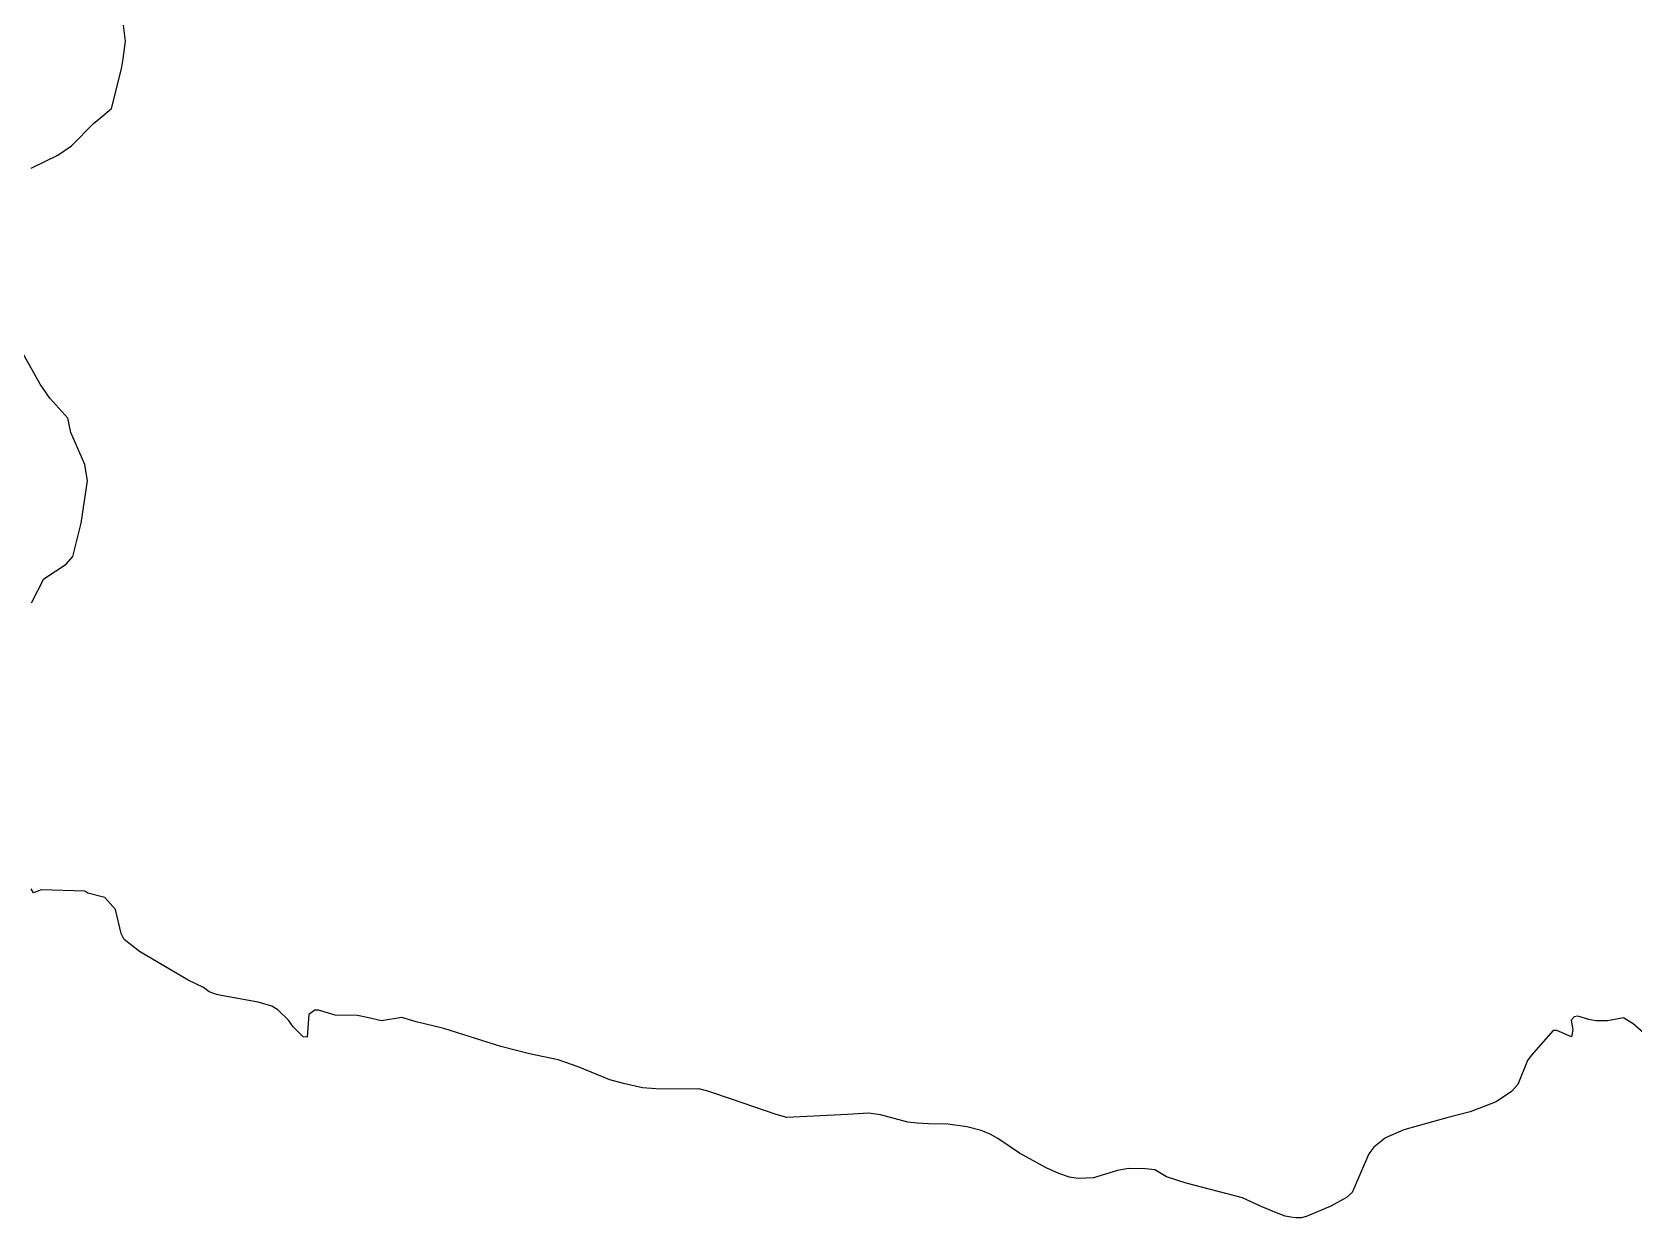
# Model space of a CAD drawing. Extents: x 1206804 to 1210977, y 6152742 to 6157901.
# Drawn here: x 1209129 to 1210014, y 6155284 to 6155939 of the extents above; entities that cross this region are included whole.
import ezdxf

# ---------------------------------------------------------------- set-up
doc = ezdxf.new("R2010")
doc.units = 0
doc.linetypes.add('CONTINU', pattern=[0])
doc.layers.add('1SECTION', color=7, linetype='CONTINU')

msp = doc.modelspace()

# ---------------------------------------------------------------- linework, layer by layer
at = {"layer": '1SECTION'}
for points in [[(1209128.09, 6155863.88), (1209142.87, 6155871.08), (1209150.38, 6155876.3), (1209162.66, 6155888.69), (1209167.66, 6155892.85), (1209172.56, 6155896.92), (1209178.12, 6155918.87), (1209178.94, 6155924.44), (1209180.25, 6155934.08), (1209179.13, 6155942.95)], [(1209128.28, 6155623.9), (1209135.11, 6155637.13), (1209147.56, 6155645.2), (1209151.13, 6155649.46), (1209155.69, 6155667.93), (1209159.2, 6155691.34), (1209157.87, 6155700.35), (1209150.07, 6155718.01), (1209148.32, 6155725.95), (1209138.38, 6155736.85), (1209133.02, 6155744.56), (1209121, 6155766.3)], [(1210020.64, 6155385.09), (1210013.5, 6155391.26), (1210008.05, 6155394.68), (1209999.17, 6155392.89), (1209992.77, 6155392.92), (1209988.94, 6155393.71), (1209982.83, 6155395.56), (1209980.82, 6155395.21), (1209979.23, 6155393.28), (1209980, 6155387.92), (1209979.4, 6155384.22), (1209971.16, 6155387.59), (1209969.22, 6155387.62), (1209957.05, 6155373.82), (1209954.99, 6155371.02), (1209949.63, 6155357.74), (1209946.11, 6155354), (1209937.75, 6155348.17), (1209923.26, 6155342.77), (1209910.53, 6155339.35), (1209886.61, 6155332.73), (1209876.6, 6155328.34), (1209870.06, 6155323.23), (1209867.39, 6155319.48), (1209858.21, 6155298.17), (1209855, 6155295.42), (1209846.35, 6155290.55), (1209833.17, 6155285.02), (1209830.11, 6155284.19), (1209826.97, 6155284.1), (1209824.32, 6155284.48), (1209821.18, 6155285.14), (1209816.3, 6155286.9), (1209807.87, 6155290.42), (1209797.47, 6155295.13), (1209766.33, 6155303.39), (1209755.45, 6155306.9), (1209749.06, 6155310.65), (1209743.87, 6155311.15), (1209734.57, 6155311.47), (1209728.38, 6155310.32), (1209715.19, 6155306.33), (1209706.66, 6155305.96), (1209701.97, 6155306.69), (1209695.98, 6155308.68), (1209688.98, 6155311.7), (1209674.33, 6155319.89), (1209662.38, 6155327.93), (1209658.14, 6155330.4), (1209653.06, 6155332.46), (1209645.1, 6155334.51), (1209634.69, 6155335.96), (1209623.95, 6155336.08), (1209617.74, 6155336.39), (1209612.63, 6155336.92), (1209597.44, 6155341.03), (1209590.89, 6155341.97), (1209579.16, 6155341.22), (1209545.8, 6155339.66), (1209539.76, 6155341.18), (1209515.62, 6155349.47), (1209502.12, 6155354.13), (1209497.17, 6155355.35), (1209475.96, 6155355.18), (1209465.88, 6155355.98), (1209455.5, 6155358.33), (1209447.93, 6155360.45), (1209430.47, 6155367.6), (1209419.28, 6155371.37), (1209403.59, 6155374.75), (1209387.71, 6155378.73), (1209356.25, 6155388.81), (1209340.95, 6155392.45), (1209333, 6155394.85), (1209321.67, 6155392.98), (1209313.73, 6155394.8), (1209308.54, 6155395.99), (1209296.19, 6155396.05), (1209286.9, 6155398.89), (1209284.82, 6155398.96), (1209281.59, 6155396.53), (1209280.58, 6155383.97), (1209278.38, 6155384.12), (1209272.95, 6155389.65), (1209270.3, 6155393.26), (1209264.5, 6155399.13), (1209261.11, 6155401.17), (1209253.64, 6155403.28), (1209233.1, 6155407.05), (1209230.5, 6155407.61), (1209226.5, 6155408.95), (1209223.27, 6155411.43), (1209214.96, 6155415.45), (1209187.99, 6155431.19), (1209179.45, 6155437.87), (1209177.8, 6155441.2), (1209174.71, 6155454.5), (1209168.87, 6155461.13), (1209159.49, 6155463.58), (1209157.72, 6155464.65), (1209133.63, 6155465.4), (1209129.37, 6155463.62), (1209128.18, 6155465.82)]]:
    msp.add_lwpolyline(points, dxfattribs=at)

doc.saveas('drawing.dxf')
